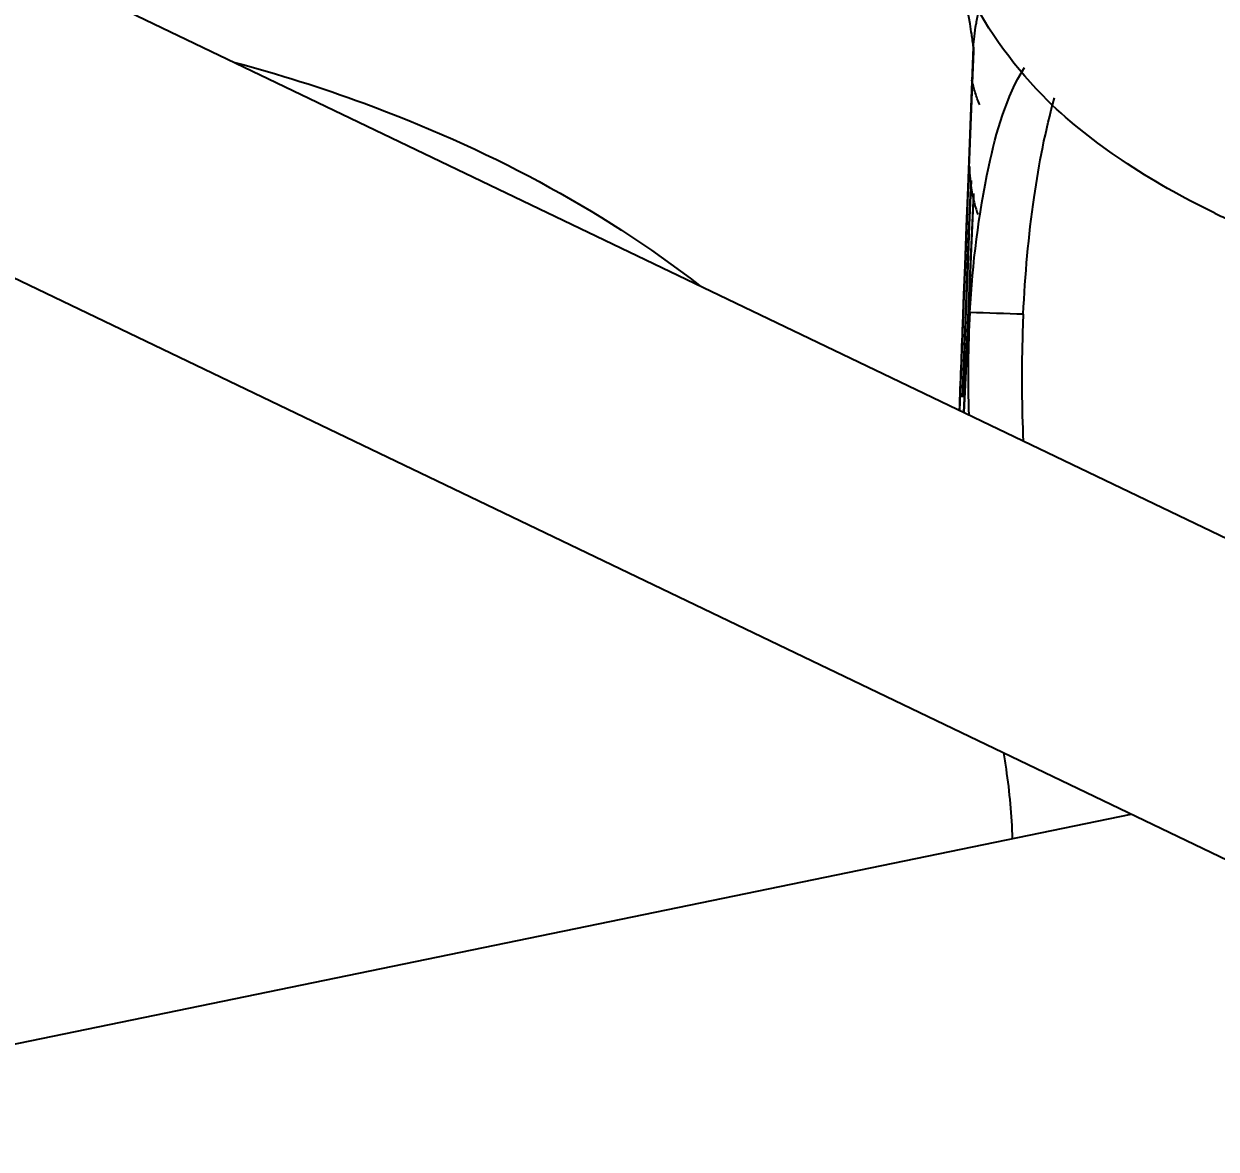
# Model space of a CAD drawing. Header units: millimetres. Extents: x 9130 to 9550, y -18883 to -17651.
# Drawn here: x 9353.8631 to 9354.11, y -18046.4912 to -18046.2581 of the extents above; entities that cross this region are included whole.
import ezdxf

# ---------------------------------------------------------------- set-up
doc = ezdxf.new("R2010")
doc.units = ezdxf.units.MM
for name, color, linetype in [('2588541_VG10DXF_CONTINUOUS_LINE', 7, 'Continuous'), ('2620490_VG01DXF_CONTINUOUS_LINE', 7, 'Continuous'), ('3884027_DKREDXF_CONTINUOUS_LINE', 7, 'Continuous')]:
    doc.layers.add(name, color=color, linetype=linetype)
doc.styles.add('KOTE ZA MONNTAZU', font='simplex.shx', dxfattribs={"width": 0.7, "oblique": 8, "height": 3})
doc.dimstyles.new('KOTE ZA MONTAZU u cm', dxfattribs={"dimscale": 0, "dimtxt": 1.5, "dimasz": 1.5, "dimexe": 0.8, "dimexo": 0.1, "dimgap": 1, "dimtad": 1, "dimdec": 1, "dimlfac": 10, "dimzin": 12, "dimdsep": 46, "dimtxsty": 'KOTE ZA MONNTAZU', "dimcen": 1.5, "dimclrt": 1, "dimadec": 0, "dimazin": 0, "dimtfac": 1, "dimtdec": 1, "dimtmove": 0, "dimatfit": 3, "dimfxl": 1, "dimtolj": 2, "dimtzin": 0, "dimarcsym": 0})

# ---------------------------------------------------------------- blocks, each defined once
blk = doc.blocks.new('*D1102')
at = {"color": 0, "lineweight": -2, "transparency": 16777216}
for p, q in [((9345.409900719793, -18047.62649770107), (9345.409900719793, -18048.7073860062)), ((9359.40990071979, -18047.62649770108), (9359.40990071979, -18048.7073860062)), ((9346.009900719793, -18048.5073860062), (9358.809900719789, -18048.5073860062))]:
    blk.add_line(p, q, dxfattribs=at)
at = {"color": 0, "transparency": 16777216}
for points in [[(9346.009900719793, -18048.4073860062), (9346.009900719793, -18048.6073860062), (9345.409900719793, -18048.5073860062)], [(9358.809900719789, -18048.4073860062), (9358.809900719789, -18048.6073860062), (9359.40990071979, -18048.5073860062)]]:
    blk.add_solid(points, dxfattribs=at)
at = {"layer": 'Defpoints', "color": 0, "transparency": 16777216}
for p in [(9345.409900719793, -18047.52649770107), (9359.40990071979, -18047.52649770108), (9359.40990071979, -18048.5073860062)]:
    blk.add_point(p, dxfattribs=at)
at = {"color": 1, "transparency": 16777216, "insert": (9352.40990071979, -18047.7073860062), "char_height": 3, "width": 6.92318780531059, "attachment_point": 5, "style": 'KOTE ZA MONNTAZU'}
blk.add_mtext('\\A2;{\\H0.4x;140 cm}', dxfattribs=at)

msp = doc.modelspace()

# ---------------------------------------------------------------- linework, layer by layer
at = {"layer": '2588541_VG10DXF_CONTINUOUS_LINE', "color": 7, "linetype": 'Continuous'}
msp.add_arc((9354.303860936297, -18046.33133199422), 0.245234529002, 176.8621776627705, 181.8282145819148, dxfattribs=at)
msp.add_open_spline([(9354.058994074176, -18046.31790835651), (9354.059552385765, -18046.30776669343), (9354.061633006431, -18046.29051656809), (9354.066471357482, -18046.27333459369), (9354.07030206498, -18046.26714721219)], degree=3, knots=[0, 0, 0, 0, 0.5825901542, 1, 1, 1, 1], dxfattribs=at)
msp.add_open_spline([(9354.0700763775, -18046.31829013005), (9354.066382340943, -18046.31816101192), (9354.062688238026, -18046.31803377979), (9354.058994074176, -18046.31790835651)], degree=3, dxfattribs=at)
at = {"layer": '2620490_VG01DXF_CONTINUOUS_LINE', "color": 7, "linetype": 'Continuous'}
for centre, radius, start, end in [((9354.352982291968, -18046.33131826419), 0.283236641685, 177.360515281506, 178.4147764452596), ((9354.356144389547, -18046.3314581749), 0.286401404328, 178.4042973323477, 182.6253703724354)]:
    msp.add_arc(centre, radius, start, end, dxfattribs=at)
msp.add_open_spline([(9354.07004614419, -18046.31827481855), (9354.070419535821, -18046.31018074221), (9354.071759971268, -18046.29509633508), (9354.074627187181, -18046.28019456727), (9354.076529723943, -18046.2734352442)], degree=3, knots=[0, 0, 0, 0, 0.5357268298, 1, 1, 1, 1], dxfattribs=at)
at = {"layer": '3884027_DKREDXF_CONTINUOUS_LINE', "color": 6, "linetype": 'Continuous'}
for p, q in [((9354.164857968057, -18046.39004102841), (9353.554699596281, -18046.09716500996)), ((9354.138894104, -18046.44413241186), (9353.528735732225, -18046.15125639341)), ((9354.059520992598, -18046.2704949334), (9354.059787819055, -18046.26378531734)), ((9354.058485384032, -18046.29673416848), (9354.059520992598, -18046.2704949334)), ((9354.057747115667, -18046.33862781926), (9354.05978570557, -18046.29328312156)), ((9354.057586132085, -18046.31982325049), (9354.058485384032, -18046.29673416848)), ((9354.056880270453, -18046.33821173356), (9354.057586132085, -18046.31982325049)), ((9353.55897774509, -18046.53152437054), (9354.092414493478, -18046.42182219881))]:
    msp.add_line(p, q, dxfattribs=at)
at = {"layer": '3884027_DKREDXF_CONTINUOUS_LINE', "color": 7, "linetype": 'Continuous'}
for p, q in [((9354.05974923762, -18046.26299981194), (9354.05933164092, -18046.27361089033)), ((9354.05933249953, -18046.27358628207), (9354.059749238813, -18046.2629997815)), ((9354.058900672086, -18046.28461205136), (9354.05933249953, -18046.27358628207)), ((9354.05933164092, -18046.27361089033), (9354.058900681046, -18046.28461750335)), ((9354.058900681046, -18046.28461750335), (9354.058593225362, -18046.29250788713)), ((9354.05861089362, -18046.29204810243), (9354.058900672086, -18046.28461205136)), ((9354.058863000822, -18046.2998362094), (9354.059227138188, -18046.29054816447)), ((9354.059227138188, -18046.29054816448), (9354.058864041306, -18046.29981573181)), ((9354.058593225362, -18046.29250788713), (9354.058268362425, -18046.30088208186)), ((9354.058298330563, -18046.30010500838), (9354.05861089362, -18046.29204810243)), ((9354.059749227514, -18046.29371750456), (9354.059331631224, -18046.30308648709)), ((9354.059749228707, -18046.29371747769), (9354.059337808487, -18046.30294666276)), ((9354.057987982005, -18046.30814280273), (9354.058298330563, -18046.30010500838)), ((9354.058268362425, -18046.30088208186), (9354.057987982133, -18046.30814297226)), ((9354.058527224212, -18046.30838897369), (9354.058863000822, -18046.2998362094)), ((9354.058864041306, -18046.29981573181), (9354.05853365041, -18046.30823812841)), ((9354.059331631224, -18046.30308648709), (9354.058946969833, -18046.31170476088)), ((9354.059337808487, -18046.30294666276), (9354.058963878711, -18046.31132368849)), ((9354.057987982133, -18046.30814297226), (9354.057697262486, -18046.31570754533)), ((9354.057754578576, -18046.31421284232), (9354.057987982005, -18046.30814280273)), ((9354.05853365041, -18046.30823812841), (9354.058232633657, -18046.3158938936)), ((9354.058218048975, -18046.31625152354), (9354.058527224212, -18046.30838897369)), ((9354.058946969833, -18046.31170476088), (9354.058593216441, -18046.31961717379)), ((9354.058963878711, -18046.31132368849), (9354.058623825187, -18046.31893094592)), ((9354.057697262486, -18046.31570754533), (9354.057447211928, -18046.32224611221)), ((9354.057519422897, -18046.32035357133), (9354.057754578576, -18046.31421284232)), ((9354.05745978834, -18046.33546595561), (9354.058218048975, -18046.31625152354)), ((9354.058232633657, -18046.3158938936), (9354.057957948336, -18046.32286253248)), ((9354.058593216441, -18046.31961717379), (9354.058125412912, -18046.33005511787)), ((9354.058623825187, -18046.31893094592), (9354.058125431542, -18046.33005433721)), ((9354.057447211928, -18046.32224611221), (9354.057009659811, -18046.33376892785)), ((9354.057957948336, -18046.32286253248), (9354.057459791946, -18046.33546559987)), ((9354.058125412912, -18046.33005511787), (9354.057739976555, -18046.33862616203)), ((9354.058125431542, -18046.33005433721), (9354.057739994061, -18046.33862568756)), ((9354.057009659811, -18046.33376892785), (9354.056842860022, -18046.33819276759))]:
    msp.add_line(p, q, dxfattribs=at)
for centre, radius, start, end in [((9353.935523682327, -18046.27898628128), 0.125239961081, 9.581317866020795, 10.94456603450212), ((9353.93691336116, -18046.27870547993), 0.123835132469, 9.559756831286277, 10.90630833778564), ((9354.14132121704, -18046.27038351244), 0.08197867188000002, 169.4862253600814, 171.4218288405291), ((9353.936302290016, -18046.27885403485), 0.124450202641, 8.572875212440252, 9.58094746590135), ((9353.937528621367, -18046.27860121759), 0.123211100935, 8.540513724884265, 9.559461826292845), ((9353.937053259035, -18046.27874140286), 0.12369083441, 7.311301213672484, 8.573139852001328), ((9353.938093479477, -18046.27851677618), 0.122639966193, 7.268778661720371, 8.540691863004264), ((9354.055358228574, -18046.26360917822), 0.004433090083, 348.2115162384603, 7.90081189301462)]:
    msp.add_arc(centre, radius, start, end, dxfattribs=at)
at = {"layer": '3884027_DKREDXF_CONTINUOUS_LINE', "color": 6, "linetype": 'Continuous'}
for centre, radius, start, end in [((9354.088323572427, -18046.28769161209), 0.02940635332400001, 179.996597938176, 185.001341936944), ((9354.088215481404, -18046.28770248226), 0.029297726227, 184.9985932743819, 192.2224043643534), ((9354.088061418532, -18046.28773417652), 0.029140445618, 192.2256295880625, 195.2771847892855), ((9354.088556619537, -18046.28759053041), 0.029655997684, 195.2928147925825, 199.7649716548373), ((9354.18773354318, -18046.13543402462), 0.179717903332, 244.2761368398372, 245.4494138942048), ((9353.940979124434, -18046.43114124241), 0.126945487923, 8.458915957415899, 9.997663227561), ((9353.942439432505, -18046.43093497985), 0.125470724875, 1.848999733259207, 8.463844474385349)]:
    msp.add_arc(centre, radius, start, end, dxfattribs=at)
for points, knots in [([(9354.090494135222, -18046.28637901645), (9354.085063967663, -18046.28271522879), (9354.065492901582, -18046.26762771397), (9354.052030030487, -18046.24285472536), (9354.051538493333, -18046.22457634691)], [0, 0, 0, 0, 0.2637579399, 1, 1, 1, 1]), ([(9353.906770359126, -18046.26613184816), (9353.91581792811, -18046.26854464575), (9353.949880970204, -18046.2792404937), (9353.982200237044, -18046.29616982337), (9354.003011525505, -18046.31232997692)], [0, 0, 0, 0, 0.2621979113, 1, 1, 1, 1])]:
    msp.add_open_spline(points, degree=3, knots=knots, dxfattribs=at)
at = {"layer": '3884027_DKREDXF_CONTINUOUS_LINE', "color": 7, "linetype": 'Continuous'}
for points, knots in [([(9354.059747853846, -18046.26299986588), (9354.059774812822, -18046.26224929032), (9354.059915284388, -18046.26062942402), (9354.06012968706, -18046.25901918745), (9354.060259617605, -18046.25815568597)], [0, 0, 0, 0, 0.4623949115, 1, 1, 1, 1]), ([(9354.061028963466, -18046.27491535106), (9354.060674629001, -18046.27408413118), (9354.060050420938, -18046.27239893179), (9354.059598247566, -18046.27065939789), (9354.059419179606, -18046.26978735463)], [0, 0, 0, 0, 0.5037221706, 1, 1, 1, 1])]:
    msp.add_open_spline(points, degree=3, knots=knots, dxfattribs=at)
at = {"layer": '3884027_DKREDXF_CONTINUOUS_LINE', "color": 6, "linetype": 'Continuous'}
msp.add_open_spline([(9354.109729802125, -18046.29734122384), (9354.103081409894, -18046.29413756623), (9354.09661186932, -18046.29050671204), (9354.090494135222, -18046.28637901645)], degree=3, dxfattribs=at)
at = {"layer": '3884027_DKREDXF_CONTINUOUS_LINE', "color": 7, "linetype": 'Continuous'}
msp.add_open_spline([(9354.056842883228, -18046.33819223635), (9354.057066599818, -18046.33224594681), (9354.057292240455, -18046.32629972946), (9354.057519422897, -18046.32035357133)], degree=3, dxfattribs=at)

# ---------------------------------------------------------------- dimensions: what is measured, and where the dimension line sits
at = {"color": 4}
dim = msp.add_linear_dim(base=(9359.40990071979, -18048.5073860062), p1=(9345.409900719793, -18047.52649770107), p2=(9359.40990071979, -18047.52649770108), text='{\\H0.4x;<>}', dimstyle='KOTE ZA MONTAZU u cm', override={"dimscale": 1, "dimasz": 0.6, "dimexe": 0.2, "dimgap": 0.2, "dimpost": ' cm'}, dxfattribs=at)
dim.commit()
dim.dimension.update_dxf_attribs({"geometry": '*D1102', "text_midpoint": (9352.40990071979, -18048.5073860062), "dimtype": 160})

doc.saveas('drawing.dxf')
